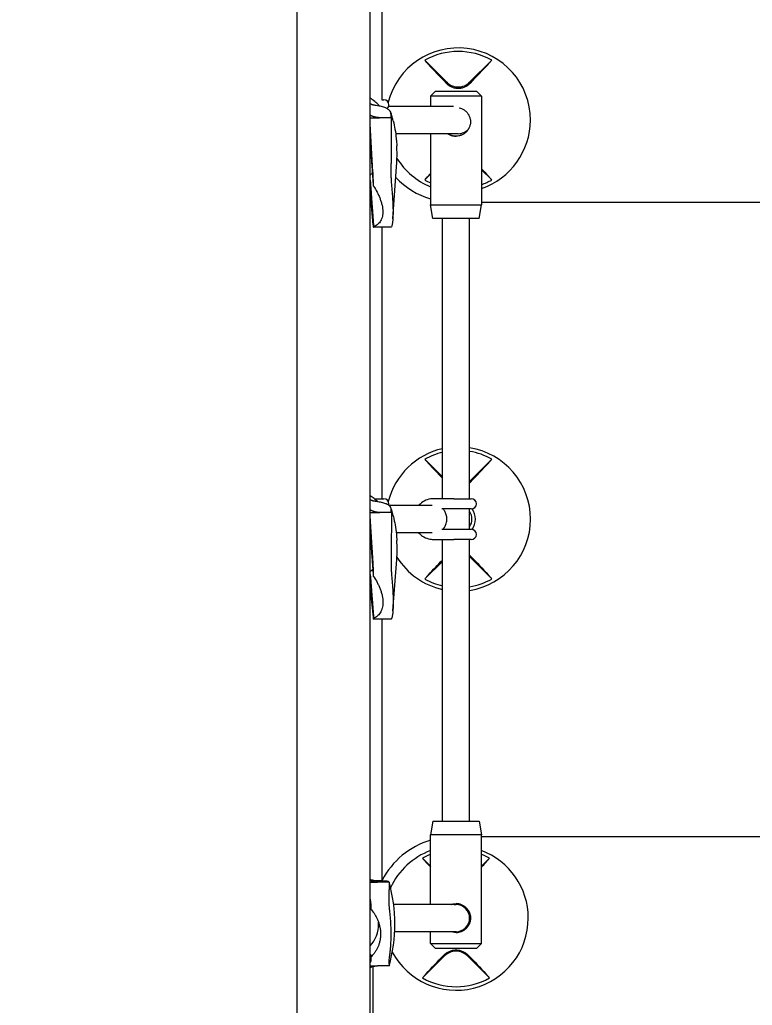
# Model space of a CAD drawing. Extents: x -6675 to 8473, y -8565 to 9458.
# Drawn here: x -915 to -484, y 1887 to 2468 of the extents above; entities that cross this region are included whole.
import ezdxf

# ---------------------------------------------------------------- set-up
doc = ezdxf.new("R2010")
doc.units = 0
doc.header["$LTSCALE"] = 5
doc.header["$PDMODE"] = 33
doc.header["$PDSIZE"] = 20
doc.layers.get('Defpoints').update_dxf_attribs({"linetype": 'CONTINUOUS'})
doc.layers.add('Lg_dim', color=7, linetype='CONTINUOUS')
doc.layers.add('Lg_prod', color=40, linetype='CONTINUOUS')
doc.styles.add('LG1', font='arial.ttf', dxfattribs={"height": 185})
doc.dimstyles.new('LG_DIM', dxfattribs={"dimtxt": 185, "dimasz": 120, "dimexe": 50, "dimexo": 1, "dimgap": 50, "dimtad": 0, "dimtih": 1, "dimtoh": 1, "dimdec": 0, "dimrnd": 10, "dimdsep": 46, "dimtxsty": 'LG1', "dimcen": 2.5, "dimclrt": 4, "dimadec": 4, "dimazin": 0, "dimtfac": 1, "dimtdec": 1, "dimtmove": 0, "dimatfit": 3, "dimfxl": 1, "dimtolj": 1, "dimtzin": 0, "dimarcsym": 0})

# ---------------------------------------------------------------- blocks, each defined once
blk = doc.blocks.new('*D5')
at = {"layer": 'Defpoints', "color": 0, "transparency": 16777216}
for p in [(3900, 7859.68), (-2500, -5459.68), (7695.79, -5459.68)]:
    blk.add_point(p, dxfattribs=at)
at = {"layer": 'Lg_dim', "color": 0, "lineweight": -2, "transparency": 16777216}
for p, q in [((3901, 7859.68), (7745.79, 7859.68)), ((7695.79, 7739.68), (7695.79, 3779.28)), ((7695.79, -5339.68), (7695.79, 3130.67)), ((-2499, -5459.68), (7745.79, -5459.68))]:
    blk.add_line(p, q, dxfattribs=at)
at = {"layer": 'Lg_dim', "color": 0, "transparency": 16777216}
for points in [[(7675.79, 7739.68), (7715.79, 7739.68), (7695.79, 7859.68)], [(7675.79, -5339.68), (7715.79, -5339.68), (7695.79, -5459.68)]]:
    blk.add_solid(points, dxfattribs=at)
at = {"layer": 'Lg_dim', "color": 4, "transparency": 16777216, "insert": (7695.79, 3454.98), "char_height": 185, "attachment_point": 5, "style": 'LG1'}
blk.add_mtext('\\A1;13320 mm\\P [43\'-8 13/16"]', dxfattribs=at)
blk = doc.blocks.new('*D6')
at = {"layer": 'Defpoints', "color": 0, "transparency": 16777216}
for p in [(3300, 5864.75), (-6041.13, -3464.75), (-3100, -3464.75)]:
    blk.add_point(p, dxfattribs=at)
at = {"layer": 'Lg_dim', "color": 0, "lineweight": -2, "transparency": 16777216}
for p, q in [((3299, 5864.75), (-6091.13, 5864.75)), ((-6041.13, 5744.75), (-6041.13, 2569.99)), ((-6041.13, -3344.75), (-6041.13, 1921.38)), ((-3101, -3464.75), (-6091.13, -3464.75))]:
    blk.add_line(p, q, dxfattribs=at)
at = {"layer": 'Lg_dim', "color": 0, "transparency": 16777216}
for points in [[(-6061.13, 5744.75), (-6021.13, 5744.75), (-6041.13, 5864.75)], [(-6061.13, -3344.75), (-6021.13, -3344.75), (-6041.13, -3464.75)]]:
    blk.add_solid(points, dxfattribs=at)
at = {"layer": 'Lg_dim', "color": 4, "transparency": 16777216, "insert": (-6041.13, 2245.68), "char_height": 185, "attachment_point": 5, "style": 'LG1'}
blk.add_mtext('\\A1;9330 mm\\P [30\'-7 9/16"]', dxfattribs=at)
blk = doc.blocks.new('*D7')
at = {"layer": 'Defpoints', "color": 0, "transparency": 16777216}
for p in [(5382.03, 8873.35), (-4227.53, -147.5), (5382.03, -564.99)]:
    blk.add_point(p, dxfattribs=at)
at = {"layer": 'Lg_dim', "color": 0, "lineweight": -2, "transparency": 16777216}
for p, q in [((-4227.53, -146.5), (-4227.53, 8923.35)), ((5382.03, -563.99), (5382.03, 8923.35)), ((-4107.53, 8873.35), (118.72, 8873.35)), ((5262.03, 8873.35), (1506.78, 8873.35))]:
    blk.add_line(p, q, dxfattribs=at)
at = {"layer": 'Lg_dim', "color": 0, "transparency": 16777216}
for points in [[(-4107.53, 8893.35), (-4107.53, 8853.35), (-4227.53, 8873.35)], [(5262.03, 8893.35), (5262.03, 8853.35), (5382.03, 8873.35)]]:
    blk.add_solid(points, dxfattribs=at)
at = {"layer": 'Lg_dim', "color": 4, "transparency": 16777216, "insert": (812.75, 8873.35), "char_height": 185, "attachment_point": 5, "style": 'LG1'}
blk.add_mtext('\\A1;9610 mm\\P [31\'-6 5/8"]', dxfattribs=at)

msp = doc.modelspace()

# ---------------------------------------------------------------- linework, layer by layer
at = {"layer": 'Lg_prod', "linetype": 'Continuous', "lineweight": 0}
for p, q in [((-752, 2097.82), (-752, 2739.29)), ((-709, 2097.82), (-709, 2739.29)), ((-702, 2426.84), (-702, 2514)), ((-663.92, 2430.78), (-676.92, 2443.78)), ((-637.49, 2443.78), (-650.49, 2430.78)), ((-702, 2420.5), (-702, 2426.84)), ((-670.5, 2425.5), (-673.5, 2422.5)), ((-658.53, 2422.5), (-673.5, 2422.5)), ((-673.5, 2422.5), (-673.5, 2416.5)), ((-670.5, 2425.5), (-658.53, 2425.5)), ((-658.53, 2425.5), (-646.5, 2425.5)), ((-643.5, 2422.5), (-658.53, 2422.5)), ((-646.5, 2425.5), (-643.5, 2422.5)), ((-643.5, 2422.5), (-643.5, 2358.5)), ((-702.24, 2420.5), (-701, 2420.5)), ((-659.98, 2416.5), (-698.17, 2416.5)), ((-709, 2409.92), (-703.52, 2409.92)), ((-696.64, 2409.92), (-703.52, 2409.92)), ((-707.38, 2377.78), (-709, 2406.32)), ((-658.28, 2400.5), (-694.01, 2400.5)), ((-694.01, 2400.5), (-694.01, 2400.5)), ((-673.5, 2400.5), (-673.5, 2358.5)), ((-657.21, 2400.5), (-658.28, 2400.5)), ((-693.6, 2396.52), (-693.37, 2393.26)), ((-695.71, 2350.27), (-693.37, 2383.74)), ((-673.5, 2376.64), (-676.92, 2373.22)), ((-637.49, 2373.22), (-643.5, 2379.23)), ((-709, 2364.81), (-707.38, 2346.87)), ((-673.5, 2358.5), (-658.53, 2358.5)), ((-672.09, 2350.5), (-673.5, 2358.5)), ((-658.53, 2358.5), (-643.5, 2358.5)), ((-644.91, 2350.5), (-643.5, 2358.5)), ((-156.5, 2360), (-643.5, 2360)), ((-696.64, 2345.5), (-707.14, 2345.5)), ((-702, 2185.5), (-702, 2345.5)), ((-658.53, 2350.5), (-672.09, 2350.5)), ((-666.5, 2185.5), (-666.5, 2350.5)), ((-644.91, 2350.5), (-658.53, 2350.5)), ((-650.5, 2185.5), (-650.5, 2350.5)), ((-666.5, 2198.44), (-676.84, 2208.78)), ((-637.41, 2208.78), (-650.41, 2195.78)), ((-706.62, 2185.5), (-701, 2185.5)), ((-659.8, 2185.5), (-671.67, 2185.5)), ((-659.8, 2185.5), (-649.5, 2185.5)), ((-709, 2177.38), (-703.44, 2177.38)), ((-696.56, 2177.38), (-703.44, 2177.38)), ((-672.57, 2181.5), (-697.89, 2181.5)), ((-659.8, 2179.5), (-666.93, 2179.5)), ((-649.5, 2179.5), (-659.8, 2179.5)), ((-650.5, 2167.5), (-650.5, 2179.5)), ((-707.3, 2147.48), (-709, 2175.31)), ((-672.57, 2165.5), (-693.72, 2165.5)), ((-693.72, 2165.5), (-693.72, 2165.5)), ((-666.93, 2167.5), (-659.8, 2167.5)), ((-659.8, 2167.5), (-649.5, 2167.5)), ((-693.57, 2163.81), (-693.34, 2160.89)), ((-671.67, 2161.5), (-659.8, 2161.5)), ((-666.5, 1995.5), (-666.5, 2161.5)), ((-649.5, 2161.5), (-659.8, 2161.5)), ((-650.5, 1995.5), (-650.5, 2161.5)), ((-695.67, 2119.54), (-693.34, 2149.79)), ((-666.5, 2148.56), (-676.84, 2138.22)), ((-637.41, 2138.22), (-650.41, 2151.22)), ((-709, 2132.08), (-707.3, 2115.67)), ((-696.62, 2114.64), (-707.1, 2114.64)), ((-702, 1960.33), (-702, 2114.64)), ((-752, 1817.1), (-752, 2097.82)), ((-709, 1817.1), (-709, 2097.82)), ((-672.09, 1995.5), (-673.5, 1987.5)), ((-672.09, 1995.5), (-658.47, 1995.5)), ((-658.47, 1995.5), (-644.91, 1995.5)), ((-644.91, 1995.5), (-643.5, 1987.5)), ((-658.47, 1987.5), (-673.5, 1987.5)), ((-673.5, 1946.5), (-673.5, 1987.5)), ((-643.5, 1987.5), (-658.47, 1987.5)), ((-643.5, 1923.5), (-643.5, 1987.5)), ((-643.5, 1986.5), (-156.5, 1986.5)), ((-673.5, 1969.06), (-678.22, 1973.78)), ((-638.78, 1973.78), (-643.5, 1969.06)), ((-709, 1959.66), (-704.81, 1959.66)), ((-697.93, 1959.66), (-704.81, 1959.66)), ((-708.67, 1948.23), (-709, 1950.28)), ((-659.58, 1946.5), (-695.23, 1946.5)), ((-659.58, 1946.5), (-658.5, 1946.5)), ((-703.2, 1932.5), (-703.2, 1932.5)), ((-696.88, 1930.5), (-696.88, 1930.5)), ((-659.58, 1930.5), (-694.61, 1930.5)), ((-673.5, 1923.5), (-673.5, 1930.5)), ((-658.5, 1930.5), (-659.58, 1930.5)), ((-673.5, 1923.5), (-658.47, 1923.5)), ((-670.5, 1920.5), (-673.5, 1923.5)), ((-658.47, 1923.5), (-643.5, 1923.5)), ((-646.5, 1920.5), (-643.5, 1923.5)), ((-665.22, 1916.22), (-678.22, 1903.22)), ((-658.47, 1920.5), (-670.5, 1920.5)), ((-646.5, 1920.5), (-658.47, 1920.5)), ((-638.78, 1903.22), (-651.78, 1916.22)), ((-709, 1912.26), (-708.67, 1912.67)), ((-709, 1910.37), (-704.81, 1910.37)), ((-707.5, 1910), (-707.5, 1738.07)), ((-697.93, 1910.37), (-704.81, 1910.37))]:
    msp.add_line(p, q, dxfattribs=at)
for centre, radius, start, end in [((-657.21, 2408.5), 42.51, 0, 165.70018), ((-657.21, 2408.5), 40.42, 60.80251, 119.19749), ((-657.21, 2437.5), 9.5, 225, 270), ((-657.21, 2437.5), 9.5, 270, 315), ((-701, 2417.5), 3, 0, 90), ((-701, 2417.5), 3, 310.87427, 0), ((-657.21, 2408.5), 8, 270, 319.02338), ((-657.21, 2408.5), 42.51, 288.806, 0), ((-657.21, 2408.5), 42.51, 212.01774, 247.46322), ((-659.5, 2408), 48, 224.0338, 253.04224), ((-657.21, 2408.5), 40.42, 240.80251, 246.22284), ((-657.21, 2408.5), 40.42, 289.8224, 299.19749), ((-657.13, 2173.5), 42.51, 102.73677, 165.83535), ((-657.13, 2173.5), 40.42, 103.41024, 119.19749), ((-657.13, 2173.5), 42.51, 0, 81.03276), ((-657.13, 2173.5), 40.42, 60.80251, 80.56293), ((-657.13, 2202.5), 9.5, 314.23078, 315), ((-701, 2182.5), 3, 0, 90), ((-649.5, 2182.5), 3, 0, 90), ((-701, 2182.5), 3, 343.83915, 0), ((-657.13, 2173.5), 8, 0, 34.07132), ((-649.5, 2182.5), 3, 270, 0), ((-657.13, 2173.5), 10.1, 0, 36.70774), ((-657.13, 2173.5), 8, 325.92868, 0), ((-657.13, 2173.5), 42.51, 278.96724, 0), ((-657.13, 2173.5), 10.1, 323.29226, 0), ((-649.5, 2164.5), 3, 0, 90), ((-649.5, 2164.5), 3, 270, 0), ((-657.13, 2173.5), 42.51, 211.81827, 257.26323), ((-657.13, 2144.5), 9.5, 45, 45.76922), ((-657.13, 2173.5), 40.42, 240.80251, 256.58976), ((-657.13, 2173.5), 40.42, 279.43707, 299.19749), ((-659.5, 1938.5), 48, 106.95776, 152.30284), ((-658.5, 1938.5), 42.51, 110.65994, 155.12278), ((-658.5, 1938.5), 40.42, 111.78613, 119.19749), ((-658.5, 1938.5), 42.51, 0, 69.34006), ((-658.5, 1938.5), 40.42, 60.80251, 68.21387), ((-658.5, 1938.5), 8, 0, 90), ((-658.5, 1938.5), 42.51, 208.043, 0), ((-658.5, 1938.5), 8, 270, 0), ((-658.5, 1938.5), 42.51, 204.45204, 204.45214), ((-658.5, 1909.5), 9.5, 90, 135), ((-658.5, 1909.5), 9.5, 45, 90), ((-658.5, 1938.5), 40.42, 240.80251, 299.19749)]:
    msp.add_arc(centre, radius, start, end, dxfattribs=at)
for centre, major_axis, ratio, start_param, end_param in [((-705.18, 2405.65), (9.71, 2.4), 0.488879, 6.283183, 6.283185), ((-784.04, 2388.5), (90.83, 0), 0.866025, 0, 0.060521), ((-784.04, 2388.5), (90.83, 0), 0.866025, 6.222664, 6.283185), ((-722.21, 2388.5), (19.4, 0), 0.866025, 5.460945, 5.565453), ((-705.1, 2172.68), (9.72, 2.34), 0.443893, 6.283184, 6.283185), ((-783.96, 2155.34), (90.83, 0), 0.891007, 0, 0.06859), ((-783.96, 2155.34), (90.83, 0), 0.891007, 6.214596, 6.283185), ((-722.13, 2155.34), (19.4, 0), 0.891007, 5.45544, 5.580883), ((-785.33, 1935.01), (90.83, 0), 0.996195, 0, 0.275829), ((-723.5, 1935.01), (19.4, 0), 0.996195, 5.556401, 6.283185), ((-723.5, 1935.01), (19.4, 0), 0.996195, 0, 0.055321), ((-785.33, 1935.01), (90.83, 0), 0.996195, 6.007357, 6.283185)]:
    msp.add_ellipse(centre, major_axis=major_axis, ratio=ratio, start_param=start_param, end_param=end_param, dxfattribs=at)
for points, knots in [([(-676.92, 2443.78), (-676.66, 2443.45), (-676.35, 2443.08), (-675.81, 2442.46), (-675.62, 2442.24), (-675.21, 2441.78), (-675, 2441.55), (-674.78, 2441.31)], [0.000000242, 0.000000242, 0.000000242, 0.000000242, 0.002114103, 0.002114103, 0.003171033, 0.003171033, 0.004227963, 0.004227963, 0.004227963, 0.004227963]), ([(-639.63, 2441.31), (-639.19, 2441.79), (-638.78, 2442.24), (-638.24, 2442.86), (-638.07, 2443.06), (-637.76, 2443.44), (-637.62, 2443.62), (-637.49, 2443.78)], [0.000000486, 0.000000486, 0.000000486, 0.000000486, 0.002114988, 0.002114988, 0.003172238, 0.003172238, 0.004229489, 0.004229489, 0.004229489, 0.004229489]), ([(-664.38, 2430.32), (-663.92, 2429.85), (-663.42, 2429.42), (-662.6, 2428.86), (-662.32, 2428.68), (-661.73, 2428.36), (-661.43, 2428.21), (-660.5, 2427.82), (-659.87, 2427.62), (-658.88, 2427.42), (-658.54, 2427.37), (-657.87, 2427.3), (-657.54, 2427.28), (-657.21, 2427.28)], [0.000143327, 0.000143327, 0.000143327, 0.000143327, 0.002148725, 0.002148725, 0.003151424, 0.003151424, 0.004154123, 0.004154123, 0.006159521, 0.006159521, 0.00716222, 0.00716222, 0.008164918, 0.008164918, 0.008164918, 0.008164918]), ([(-657.21, 2427.28), (-656.87, 2427.28), (-656.54, 2427.3), (-655.87, 2427.37), (-655.53, 2427.42), (-654.54, 2427.62), (-653.91, 2427.82), (-652.68, 2428.34), (-652.09, 2428.67), (-650.99, 2429.42), (-650.49, 2429.85), (-650.03, 2430.32)], [0.008164918, 0.008164918, 0.008164918, 0.008164918, 0.009167239, 0.009167239, 0.01016956, 0.01016956, 0.012174201, 0.012174201, 0.014178842, 0.014178842, 0.016183483, 0.016183483, 0.016183483, 0.016183483]), ([(-703.53, 2416.69), (-703.69, 2416.88), (-703.85, 2417.06), (-705.46, 2418.85), (-707.15, 2420.23), (-709, 2421.36)], [0.6304421, 0.6304421, 0.6304421, 0.6304421, 0.6642297, 0.6642297, 0.95528, 0.95528, 0.95528, 0.95528]), ([(-703.8, 2416.73), (-704.38, 2416.82), (-704.97, 2416.92), (-706.15, 2417.18), (-706.74, 2417.33), (-707.31, 2417.52)], [0, 0, 0, 0, 0.001800625, 0.001800625, 0.00360125, 0.00360125, 0.00360125, 0.00360125]), ([(-696.78, 2412.44), (-696.81, 2412.92), (-697, 2413.39), (-697.43, 2413.96), (-697.53, 2414.07), (-697.74, 2414.29), (-697.86, 2414.4), (-698.23, 2414.71), (-698.51, 2414.91), (-698.98, 2415.2), (-699.14, 2415.29), (-699.49, 2415.47), (-699.67, 2415.56), (-700.23, 2415.81), (-700.62, 2415.96), (-701.47, 2416.23), (-701.91, 2416.35), (-702.84, 2416.57), (-703.31, 2416.66), (-703.8, 2416.73)], [0, 0, 0, 0, 0.00305771, 0.00305771, 0.00382214, 0.00382214, 0.00458657, 0.00458657, 0.00611543, 0.00611543, 0.00687986, 0.00687986, 0.00764428, 0.00764428, 0.00917314, 0.00917314, 0.010702, 0.010702, 0.01223085, 0.01223085, 0.01223085, 0.01223085]), ([(-656.58, 2415.77), (-656.11, 2415.66), (-655.66, 2415.51), (-654.72, 2415.12), (-654.23, 2414.85), (-653.32, 2414.23), (-652.89, 2413.89), (-652.32, 2413.31), (-652.14, 2413.11), (-651.79, 2412.69), (-651.63, 2412.47), (-651.17, 2411.79), (-650.91, 2411.31), (-650.59, 2410.55), (-650.49, 2410.28), (-650.32, 2409.75), (-650.25, 2409.47), (-650.09, 2408.64), (-650.03, 2408.08), (-650.03, 2406.93), (-650.08, 2406.36), (-650.25, 2405.53), (-650.32, 2405.26), (-650.49, 2404.72), (-650.59, 2404.46), (-650.8, 2403.95), (-650.92, 2403.7), (-651.18, 2403.22), (-651.33, 2402.98), (-651.79, 2402.3), (-652.13, 2401.88), (-652.9, 2401.11), (-653.33, 2400.76), (-654.24, 2400.15), (-654.72, 2399.88), (-655.49, 2399.56), (-655.76, 2399.46), (-656.3, 2399.29), (-656.57, 2399.23), (-657.39, 2399.06), (-657.96, 2399), (-658.53, 2399)], [0.00197312, 0.00197312, 0.00197312, 0.00197312, 0.00339793, 0.00339793, 0.0050969, 0.0050969, 0.00679586, 0.00679586, 0.00764535, 0.00764535, 0.00849483, 0.00849483, 0.0101938, 0.0101938, 0.01104328, 0.01104328, 0.01189276, 0.01189276, 0.01359173, 0.01359173, 0.01529069, 0.01529069, 0.01614018, 0.01614018, 0.01698966, 0.01698966, 0.01783914, 0.01783914, 0.01868862, 0.01868862, 0.02038759, 0.02038759, 0.02208656, 0.02208656, 0.02378552, 0.02378552, 0.02463501, 0.02463501, 0.02548449, 0.02548449, 0.02718345, 0.02718345, 0.02718345, 0.02718345]), ([(-695.47, 2408.05), (-695.56, 2408.39), (-695.64, 2408.72), (-695.81, 2409.38), (-695.9, 2409.71), (-696.09, 2410.37), (-696.18, 2410.7), (-696.38, 2411.36), (-696.47, 2411.69), (-696.67, 2412.33), (-696.77, 2412.64), (-696.87, 2412.95)], [0.21130103, 0.21130103, 0.21130103, 0.21130103, 0.2238695, 0.2238695, 0.23643797, 0.23643797, 0.24900644, 0.24900644, 0.26157491, 0.26157491, 0.27348711, 0.27348711, 0.27348711, 0.27348711]), ([(-695.47, 2408.05), (-695.06, 2406.4), (-694.71, 2404.78), (-694.11, 2401.37), (-693.86, 2399.58), (-693.66, 2397.34), (-693.63, 2396.93), (-693.6, 2396.52)], [0, 0, 0, 0, 5.716002, 5.716002, 12.205695, 12.205695, 13.664041, 13.664041, 13.664041, 13.664041]), ([(-658.53, 2399), (-659.11, 2399), (-659.67, 2399.06), (-660.78, 2399.28), (-661.32, 2399.45), (-662.35, 2399.88), (-662.83, 2400.15), (-663.31, 2400.47), (-663.33, 2400.49), (-663.35, 2400.5)], [0.027183454, 0.027183454, 0.027183454, 0.027183454, 0.028878889, 0.028878889, 0.030574325, 0.030574325, 0.03226976, 0.03226976, 0.032348477, 0.032348477, 0.032348477, 0.032348477]), ([(-663.29, 2400.5), (-663.27, 2400.48), (-663.24, 2400.47), (-662.76, 2400.15), (-662.28, 2399.88), (-661.51, 2399.56), (-661.24, 2399.46), (-660.7, 2399.29), (-660.43, 2399.23), (-659.62, 2399.06), (-659.06, 2399), (-658.5, 2399)], [0.021996228, 0.021996228, 0.021996228, 0.021996228, 0.022086556, 0.022086556, 0.023785522, 0.023785522, 0.024635005, 0.024635005, 0.025484488, 0.025484488, 0.027150789, 0.027150789, 0.027150789, 0.027150789]), ([(-696.84, 2377.78), (-696.85, 2377.12), (-696.84, 2376.38), (-696.8, 2375.19), (-696.78, 2374.77), (-696.73, 2373.91), (-696.71, 2373.46), (-696.62, 2372.08), (-696.55, 2371.11), (-696.43, 2369.62), (-696.39, 2369.11), (-696.31, 2368.07), (-696.26, 2367.54), (-696.14, 2365.95), (-696.05, 2364.88), (-695.94, 2363.27), (-695.9, 2362.73), (-695.83, 2361.64), (-695.8, 2361.1), (-695.71, 2359.51), (-695.66, 2358.47), (-695.61, 2356.94), (-695.6, 2356.44), (-695.58, 2355.45), (-695.58, 2354.97), (-695.58, 2354.5)], [0.0000002, 0.0000002, 0.0000002, 0.0000002, 0.00322872, 0.00322872, 0.00484298, 0.00484298, 0.00645725, 0.00645725, 0.00968577, 0.00968577, 0.01130003, 0.01130003, 0.01291429, 0.01291429, 0.01614282, 0.01614282, 0.01775708, 0.01775708, 0.01937134, 0.01937134, 0.02259987, 0.02259987, 0.02421413, 0.02421413, 0.02582839, 0.02582839, 0.02582839, 0.02582839]), ([(-676.92, 2373.22), (-676.66, 2373.55), (-676.35, 2373.92), (-675.81, 2374.54), (-675.62, 2374.76), (-675.21, 2375.22), (-675, 2375.45), (-674.78, 2375.69)], [0.000000242, 0.000000242, 0.000000242, 0.000000242, 0.002114103, 0.002114103, 0.003171033, 0.003171033, 0.004227963, 0.004227963, 0.004227963, 0.004227963]), ([(-639.63, 2375.69), (-639.19, 2375.21), (-638.78, 2374.76), (-638.24, 2374.14), (-638.07, 2373.94), (-637.76, 2373.56), (-637.62, 2373.38), (-637.49, 2373.22)], [0.000000486, 0.000000486, 0.000000486, 0.000000486, 0.002114988, 0.002114988, 0.003172238, 0.003172238, 0.004229489, 0.004229489, 0.004229489, 0.004229489]), ([(-707.05, 2369.64), (-706.33, 2368.51), (-705.63, 2367.33), (-704.66, 2365.49), (-704.35, 2364.86), (-703.76, 2363.58), (-703.49, 2362.93), (-702.99, 2361.63), (-702.76, 2360.97), (-702.36, 2359.65), (-702.18, 2358.97), (-701.76, 2357), (-701.62, 2355.72), (-701.62, 2354.5)], [0.0006161, 0.0006161, 0.0006161, 0.0006161, 0.0048042, 0.0048042, 0.00689825, 0.00689825, 0.0089923, 0.0089923, 0.01108635, 0.01108635, 0.0131804, 0.0131804, 0.0173685, 0.0173685, 0.0173685, 0.0173685]), ([(-701.62, 2354.5), (-701.62, 2354.19), (-701.62, 2353.89), (-701.66, 2353.31), (-701.69, 2353.02), (-701.8, 2352.19), (-701.9, 2351.66), (-702.11, 2350.91), (-702.19, 2350.66), (-702.37, 2350.19), (-702.46, 2349.96), (-702.76, 2349.31), (-702.99, 2348.92), (-703.49, 2348.19), (-703.77, 2347.85), (-704.35, 2347.26), (-704.66, 2347), (-705.31, 2346.54), (-705.64, 2346.35), (-706.33, 2346.02), (-706.69, 2345.88), (-707.05, 2345.78)], [0.0173685, 0.0173685, 0.0173685, 0.0173685, 0.01841269, 0.01841269, 0.01945689, 0.01945689, 0.02154529, 0.02154529, 0.02258948, 0.02258948, 0.02363368, 0.02363368, 0.02572208, 0.02572208, 0.02781047, 0.02781047, 0.02989887, 0.02989887, 0.03198726, 0.03198726, 0.03407566, 0.03407566, 0.03407566, 0.03407566]), ([(-695.58, 2354.5), (-695.58, 2353.57), (-695.6, 2352.69), (-695.64, 2351.45), (-695.66, 2351.05), (-695.71, 2350.29), (-695.74, 2349.93), (-695.83, 2348.9), (-695.9, 2348.3), (-696.01, 2347.51), (-696.05, 2347.26), (-696.14, 2346.83), (-696.18, 2346.63), (-696.31, 2346.11), (-696.39, 2345.86), (-696.53, 2345.57), (-696.59, 2345.5), (-696.64, 2345.5)], [0.02582839, 0.02582839, 0.02582839, 0.02582839, 0.0290553, 0.0290553, 0.03066876, 0.03066876, 0.03228222, 0.03228222, 0.03550913, 0.03550913, 0.03712259, 0.03712259, 0.03873604, 0.03873604, 0.04196296, 0.04196296, 0.0446243, 0.0446243, 0.0446243, 0.0446243]), ([(-676.84, 2208.78), (-676.59, 2208.45), (-676.28, 2208.08), (-675.74, 2207.46), (-675.54, 2207.24), (-675.14, 2206.78), (-674.92, 2206.55), (-674.7, 2206.31)], [0.000000242, 0.000000242, 0.000000242, 0.000000242, 0.002114103, 0.002114103, 0.003171033, 0.003171033, 0.004227963, 0.004227963, 0.004227963, 0.004227963]), ([(-639.55, 2206.31), (-639.11, 2206.79), (-638.71, 2207.24), (-638.16, 2207.86), (-637.99, 2208.06), (-637.68, 2208.44), (-637.54, 2208.62), (-637.41, 2208.78)], [0.000000486, 0.000000486, 0.000000486, 0.000000486, 0.002114988, 0.002114988, 0.003172238, 0.003172238, 0.004229489, 0.004229489, 0.004229489, 0.004229489]), ([(-703.73, 2183.51), (-704.31, 2183.59), (-704.89, 2183.69), (-706.07, 2183.94), (-706.66, 2184.1), (-707.23, 2184.29)], [0, 0, 0, 0, 0.001800625, 0.001800625, 0.00360125, 0.00360125, 0.00360125, 0.00360125]), ([(-696.7, 2179.64), (-696.73, 2180.08), (-696.92, 2180.5), (-697.35, 2181.02), (-697.45, 2181.12), (-697.66, 2181.32), (-697.78, 2181.41), (-698.15, 2181.69), (-698.43, 2181.88), (-698.9, 2182.13), (-699.07, 2182.22), (-699.41, 2182.38), (-699.59, 2182.45), (-700.15, 2182.68), (-700.54, 2182.81), (-701.39, 2183.06), (-701.84, 2183.17), (-702.76, 2183.36), (-703.23, 2183.44), (-703.73, 2183.51)], [0, 0, 0, 0, 0.00305771, 0.00305771, 0.00382214, 0.00382214, 0.00458657, 0.00458657, 0.00611543, 0.00611543, 0.00687986, 0.00687986, 0.00764428, 0.00764428, 0.00917314, 0.00917314, 0.010702, 0.010702, 0.01223085, 0.01223085, 0.01223085, 0.01223085]), ([(-671.67, 2185.5), (-672.94, 2185.5), (-674.21, 2185.29), (-676.61, 2184.49), (-677.75, 2183.9), (-679.41, 2182.65), (-680.01, 2182.1), (-680.55, 2181.5)], [0, 0, 0, 0, 0.3185215, 0.3185215, 0.6373413, 0.6373413, 0.8397618, 0.8397618, 0.8397618, 0.8397618]), ([(-695.38, 2175.02), (-695.46, 2175.36), (-695.54, 2175.7), (-695.72, 2176.38), (-695.81, 2176.72), (-695.99, 2177.39), (-696.08, 2177.73), (-696.27, 2178.4), (-696.37, 2178.74), (-696.57, 2179.39), (-696.67, 2179.71), (-696.77, 2180.03)], [0.21130103, 0.21130103, 0.21130103, 0.21130103, 0.22386755, 0.22386755, 0.23643407, 0.23643407, 0.2490006, 0.2490006, 0.26156712, 0.26156712, 0.2736049, 0.2736049, 0.2736049, 0.2736049]), ([(-665.17, 2178.12), (-665.34, 2178.4), (-665.5, 2178.66), (-665.85, 2179.13), (-666.01, 2179.34), (-666.15, 2179.5)], [-5.171751, -5.171751, -5.171751, -5.171751, -3.906834, -3.906834, -2.445702, -2.445702, -2.445702, -2.445702]), ([(-665.17, 2168.88), (-665, 2169.16), (-664.84, 2169.48), (-664.53, 2170.18), (-664.38, 2170.57), (-664.15, 2171.38), (-664.05, 2171.8), (-663.93, 2172.66), (-663.9, 2173.08), (-663.9, 2173.92), (-663.93, 2174.34), (-664.05, 2175.2), (-664.15, 2175.62), (-664.38, 2176.43), (-664.53, 2176.82), (-664.84, 2177.52), (-665, 2177.84), (-665.17, 2178.12)], [16.95443, 16.95443, 16.95443, 16.95443, 18.178032, 18.178032, 19.423628, 19.423628, 20.669225, 20.669225, 21.914822, 21.914822, 23.160418, 23.160418, 24.406015, 24.406015, 25.651611, 25.651611, 26.875213, 26.875213, 26.875213, 26.875213]), ([(-695.38, 2175.02), (-694.97, 2173.34), (-694.63, 2171.69), (-694.03, 2168.21), (-693.79, 2166.39), (-693.6, 2164.3), (-693.58, 2164.06), (-693.57, 2163.82)], [0, 0, 0, 0, 5.677679, 5.677679, 12.102465, 12.102465, 12.934411, 12.934411, 12.934411, 12.934411]), ([(-680.55, 2165.5), (-679.86, 2164.73), (-679.07, 2164.04), (-677.15, 2162.77), (-675.97, 2162.24), (-673.75, 2161.64), (-672.71, 2161.5), (-671.67, 2161.5)], [2.3018309, 2.3018309, 2.3018309, 2.3018309, 2.5615845, 2.5615845, 2.8810123, 2.8810123, 3.1415927, 3.1415927, 3.1415927, 3.1415927]), ([(-666.15, 2167.5), (-665.99, 2167.69), (-665.78, 2167.95), (-665.43, 2168.46), (-665.3, 2168.66), (-665.17, 2168.88)], [-3.569152, -3.569152, -3.569152, -3.569152, -1.831176, -1.831176, -0.847671, -0.847671, -0.847671, -0.847671]), ([(-696.76, 2147.48), (-696.77, 2146.86), (-696.76, 2146.17), (-696.72, 2145.03), (-696.7, 2144.63), (-696.66, 2143.8), (-696.63, 2143.37), (-696.54, 2142.03), (-696.47, 2141.1), (-696.35, 2139.63), (-696.31, 2139.13), (-696.23, 2138.11), (-696.19, 2137.59), (-696.06, 2136.02), (-695.98, 2134.96), (-695.86, 2133.35), (-695.82, 2132.81), (-695.75, 2131.72), (-695.72, 2131.18), (-695.63, 2129.57), (-695.58, 2128.52), (-695.53, 2126.97), (-695.52, 2126.45), (-695.51, 2125.44), (-695.5, 2124.95), (-695.5, 2124.47)], [0.0000002, 0.0000002, 0.0000002, 0.0000002, 0.00322872, 0.00322872, 0.00484298, 0.00484298, 0.00645725, 0.00645725, 0.00968577, 0.00968577, 0.01130003, 0.01130003, 0.01291429, 0.01291429, 0.01614282, 0.01614282, 0.01775708, 0.01775708, 0.01937134, 0.01937134, 0.02259987, 0.02259987, 0.02421413, 0.02421413, 0.02582839, 0.02582839, 0.02582839, 0.02582839]), ([(-706.98, 2139.66), (-706.25, 2138.55), (-705.55, 2137.39), (-704.58, 2135.57), (-704.27, 2134.94), (-703.68, 2133.66), (-703.41, 2133.02), (-702.91, 2131.71), (-702.68, 2131.05), (-702.28, 2129.71), (-702.1, 2129.03), (-701.68, 2127.03), (-701.54, 2125.73), (-701.54, 2124.47)], [0.0006161, 0.0006161, 0.0006161, 0.0006161, 0.0048042, 0.0048042, 0.00689825, 0.00689825, 0.0089923, 0.0089923, 0.01108635, 0.01108635, 0.0131804, 0.0131804, 0.0173685, 0.0173685, 0.0173685, 0.0173685]), ([(-676.84, 2138.22), (-676.59, 2138.55), (-676.28, 2138.92), (-675.74, 2139.54), (-675.54, 2139.76), (-675.14, 2140.22), (-674.92, 2140.45), (-674.7, 2140.69)], [0.000000242, 0.000000242, 0.000000242, 0.000000242, 0.002114103, 0.002114103, 0.003171033, 0.003171033, 0.004227963, 0.004227963, 0.004227963, 0.004227963]), ([(-639.55, 2140.69), (-639.11, 2140.21), (-638.71, 2139.76), (-638.16, 2139.14), (-637.99, 2138.94), (-637.68, 2138.56), (-637.54, 2138.38), (-637.41, 2138.22)], [0.000000486, 0.000000486, 0.000000486, 0.000000486, 0.002114988, 0.002114988, 0.003172238, 0.003172238, 0.004229489, 0.004229489, 0.004229489, 0.004229489]), ([(-701.54, 2124.47), (-701.54, 2124.15), (-701.55, 2123.84), (-701.58, 2123.24), (-701.61, 2122.94), (-701.72, 2122.08), (-701.83, 2121.52), (-702.04, 2120.74), (-702.12, 2120.48), (-702.29, 2119.98), (-702.38, 2119.75), (-702.68, 2119.06), (-702.91, 2118.63), (-703.41, 2117.85), (-703.69, 2117.48), (-704.27, 2116.83), (-704.58, 2116.54), (-705.23, 2116.03), (-705.56, 2115.8), (-706.25, 2115.41), (-706.61, 2115.24), (-706.98, 2115.11)], [0.0173685, 0.0173685, 0.0173685, 0.0173685, 0.01841269, 0.01841269, 0.01945689, 0.01945689, 0.02154529, 0.02154529, 0.02258948, 0.02258948, 0.02363368, 0.02363368, 0.02572208, 0.02572208, 0.02781047, 0.02781047, 0.02989887, 0.02989887, 0.03198726, 0.03198726, 0.03407566, 0.03407566, 0.03407566, 0.03407566]), ([(-695.5, 2124.47), (-695.5, 2123.51), (-695.52, 2122.6), (-695.57, 2121.31), (-695.59, 2120.89), (-695.63, 2120.09), (-695.66, 2119.71), (-695.75, 2118.62), (-695.82, 2117.97), (-695.94, 2117.1), (-695.98, 2116.84), (-696.06, 2116.35), (-696.1, 2116.13), (-696.23, 2115.53), (-696.31, 2115.22), (-696.47, 2114.79), (-696.54, 2114.67), (-696.61, 2114.64), (-696.61, 2114.64), (-696.62, 2114.64)], [0.02582839, 0.02582839, 0.02582839, 0.02582839, 0.0290553, 0.0290553, 0.03066876, 0.03066876, 0.03228222, 0.03228222, 0.03550913, 0.03550913, 0.03712259, 0.03712259, 0.03873604, 0.03873604, 0.04196296, 0.04196296, 0.04518987, 0.04518987, 0.04556817, 0.04556817, 0.04556817, 0.04556817]), ([(-678.22, 1973.78), (-677.96, 1973.45), (-677.65, 1973.08), (-677.11, 1972.46), (-676.91, 1972.24), (-676.51, 1971.78), (-676.3, 1971.55), (-676.07, 1971.31)], [0.000000242, 0.000000242, 0.000000242, 0.000000242, 0.002114103, 0.002114103, 0.003171033, 0.003171033, 0.004227963, 0.004227963, 0.004227963, 0.004227963]), ([(-640.93, 1971.31), (-640.48, 1971.79), (-640.08, 1972.24), (-639.54, 1972.86), (-639.37, 1973.06), (-639.05, 1973.44), (-638.91, 1973.62), (-638.78, 1973.78)], [0.000000486, 0.000000486, 0.000000486, 0.000000486, 0.002114988, 0.002114988, 0.003172238, 0.003172238, 0.004229489, 0.004229489, 0.004229489, 0.004229489]), ([(-705.1, 1960.42), (-705.68, 1960.43), (-706.27, 1960.48), (-707.44, 1960.7), (-708.03, 1960.86), (-708.6, 1961.07)], [0, 0, 0, 0, 0.001800625, 0.001800625, 0.00360125, 0.00360125, 0.00360125, 0.00360125]), ([(-698.07, 1959.94), (-698.1, 1959.99), (-698.29, 1960.04), (-698.73, 1960.11), (-698.82, 1960.12), (-699.04, 1960.14), (-699.15, 1960.16), (-699.52, 1960.19), (-699.8, 1960.21), (-700.27, 1960.25), (-700.44, 1960.26), (-700.79, 1960.28), (-700.96, 1960.29), (-701.52, 1960.31), (-701.92, 1960.33), (-702.76, 1960.36), (-703.21, 1960.37), (-704.13, 1960.4), (-704.61, 1960.41), (-705.1, 1960.42)], [0, 0, 0, 0, 0.00305771, 0.00305771, 0.00382214, 0.00382214, 0.00458657, 0.00458657, 0.00611543, 0.00611543, 0.00687986, 0.00687986, 0.00764428, 0.00764428, 0.00917314, 0.00917314, 0.010702, 0.010702, 0.01223085, 0.01223085, 0.01223085, 0.01223085]), ([(-698.14, 1948.23), (-698.14, 1947.99), (-698.13, 1947.66), (-698.09, 1947.04), (-698.07, 1946.81), (-698.03, 1946.3), (-698, 1946.02), (-697.91, 1945.13), (-697.84, 1944.46), (-697.73, 1943.36), (-697.69, 1942.97), (-697.6, 1942.16), (-697.56, 1941.73), (-697.43, 1940.43), (-697.35, 1939.51), (-697.23, 1938.06), (-697.19, 1937.56), (-697.12, 1936.54), (-697.09, 1936.03), (-697, 1934.47), (-696.96, 1933.41), (-696.91, 1931.8), (-696.9, 1931.26), (-696.88, 1930.17), (-696.87, 1929.62), (-696.87, 1929.09)], [0.0000002, 0.0000002, 0.0000002, 0.0000002, 0.00322872, 0.00322872, 0.00484298, 0.00484298, 0.00645725, 0.00645725, 0.00968577, 0.00968577, 0.01130003, 0.01130003, 0.01291429, 0.01291429, 0.01614282, 0.01614282, 0.01775708, 0.01775708, 0.01937134, 0.01937134, 0.02259987, 0.02259987, 0.02421413, 0.02421413, 0.02582839, 0.02582839, 0.02582839, 0.02582839]), ([(-661.34, 1946.5), (-661.22, 1946.54), (-661.1, 1946.58), (-660.7, 1946.71), (-660.43, 1946.77), (-659.61, 1946.94), (-659.04, 1947), (-658.47, 1947)], [0.024248815, 0.024248815, 0.024248815, 0.024248815, 0.024635005, 0.024635005, 0.025484488, 0.025484488, 0.027183454, 0.027183454, 0.027183454, 0.027183454]), ([(-658.5, 1930), (-657.94, 1930), (-657.38, 1930.06), (-656.29, 1930.28), (-655.74, 1930.45), (-654.72, 1930.88), (-654.23, 1931.15), (-653.32, 1931.77), (-652.89, 1932.11), (-652.32, 1932.69), (-652.14, 1932.89), (-651.79, 1933.31), (-651.63, 1933.53), (-651.17, 1934.21), (-650.91, 1934.69), (-650.59, 1935.45), (-650.49, 1935.72), (-650.32, 1936.25), (-650.25, 1936.53), (-650.09, 1937.36), (-650.03, 1937.92), (-650.03, 1939.07), (-650.08, 1939.64), (-650.25, 1940.47), (-650.32, 1940.74), (-650.49, 1941.28), (-650.59, 1941.54), (-650.8, 1942.05), (-650.92, 1942.3), (-651.18, 1942.78), (-651.33, 1943.02), (-651.79, 1943.7), (-652.13, 1944.12), (-652.9, 1944.89), (-653.33, 1945.24), (-654.24, 1945.85), (-654.72, 1946.12), (-655.49, 1946.44), (-655.76, 1946.54), (-656.3, 1946.71), (-656.57, 1946.77), (-657.38, 1946.94), (-657.94, 1947), (-658.5, 1947)], [0.00003262, 0.00003262, 0.00003262, 0.00003262, 0.00169897, 0.00169897, 0.00339793, 0.00339793, 0.0050969, 0.0050969, 0.00679586, 0.00679586, 0.00764535, 0.00764535, 0.00849483, 0.00849483, 0.0101938, 0.0101938, 0.01104328, 0.01104328, 0.01189276, 0.01189276, 0.01359173, 0.01359173, 0.01529069, 0.01529069, 0.01614018, 0.01614018, 0.01698966, 0.01698966, 0.01783914, 0.01783914, 0.01868862, 0.01868862, 0.02038759, 0.02038759, 0.02208656, 0.02208656, 0.02378552, 0.02378552, 0.02463501, 0.02463501, 0.02548449, 0.02548449, 0.02715079, 0.02715079, 0.02715079, 0.02715079]), ([(-658.47, 1947), (-657.89, 1947), (-657.33, 1946.94), (-656.22, 1946.72), (-655.68, 1946.55), (-654.65, 1946.12), (-654.17, 1945.85), (-653.25, 1945.23), (-652.83, 1944.89), (-652.26, 1944.31), (-652.08, 1944.11), (-651.73, 1943.69), (-651.57, 1943.47), (-651.11, 1942.79), (-650.85, 1942.31), (-650.43, 1941.29), (-650.26, 1940.75), (-650.09, 1939.92), (-650.05, 1939.64), (-649.99, 1939.08), (-649.97, 1938.79), (-649.97, 1937.93), (-650.03, 1937.37), (-650.2, 1936.54), (-650.27, 1936.26), (-650.43, 1935.73), (-650.53, 1935.47), (-650.74, 1934.96), (-650.86, 1934.71), (-651.12, 1934.22), (-651.26, 1933.98), (-651.72, 1933.3), (-652.07, 1932.89), (-652.64, 1932.31), (-652.84, 1932.12), (-653.27, 1931.77), (-653.48, 1931.61), (-654.16, 1931.15), (-654.64, 1930.89), (-655.42, 1930.56), (-655.68, 1930.46), (-656.22, 1930.3), (-656.49, 1930.23), (-657.04, 1930.12), (-657.32, 1930.07), (-657.89, 1930.01), (-658.18, 1930), (-658.47, 1930)], [0.02718345, 0.02718345, 0.02718345, 0.02718345, 0.02887889, 0.02887889, 0.03057432, 0.03057432, 0.03226976, 0.03226976, 0.0339652, 0.0339652, 0.03481291, 0.03481291, 0.03566063, 0.03566063, 0.03735607, 0.03735607, 0.0390515, 0.0390515, 0.03989922, 0.03989922, 0.04074694, 0.04074694, 0.04244237, 0.04244237, 0.04329009, 0.04329009, 0.04413781, 0.04413781, 0.04498552, 0.04498552, 0.04583324, 0.04583324, 0.04752868, 0.04752868, 0.0483764, 0.0483764, 0.04922411, 0.04922411, 0.05091955, 0.05091955, 0.05176727, 0.05176727, 0.05261498, 0.05261498, 0.0534627, 0.0534627, 0.05431042, 0.05431042, 0.05431042, 0.05431042]), ([(-708.35, 1943.37), (-707.62, 1942.52), (-706.93, 1941.58), (-705.96, 1940.03), (-705.64, 1939.48), (-705.05, 1938.34), (-704.78, 1937.75), (-704.28, 1936.53), (-704.05, 1935.9), (-703.65, 1934.6), (-703.48, 1933.92), (-703.06, 1931.88), (-702.91, 1930.5), (-702.91, 1929.09)], [0.0006161, 0.0006161, 0.0006161, 0.0006161, 0.0048042, 0.0048042, 0.00689825, 0.00689825, 0.0089923, 0.0089923, 0.01108635, 0.01108635, 0.0131804, 0.0131804, 0.0173685, 0.0173685, 0.0173685, 0.0173685]), ([(-702.91, 1929.09), (-702.91, 1928.74), (-702.92, 1928.38), (-702.96, 1927.69), (-702.98, 1927.35), (-703.09, 1926.32), (-703.2, 1925.66), (-703.41, 1924.68), (-703.49, 1924.35), (-703.66, 1923.72), (-703.75, 1923.41), (-704.06, 1922.49), (-704.28, 1921.91), (-704.79, 1920.79), (-705.06, 1920.25), (-705.65, 1919.23), (-705.96, 1918.75), (-706.6, 1917.86), (-706.94, 1917.43), (-707.63, 1916.64), (-707.99, 1916.27), (-708.35, 1915.92)], [0.0173685, 0.0173685, 0.0173685, 0.0173685, 0.01841269, 0.01841269, 0.01945689, 0.01945689, 0.02154529, 0.02154529, 0.02258948, 0.02258948, 0.02363368, 0.02363368, 0.02572208, 0.02572208, 0.02781047, 0.02781047, 0.02989887, 0.02989887, 0.03198726, 0.03198726, 0.03407566, 0.03407566, 0.03407566, 0.03407566]), ([(-696.87, 1929.09), (-696.87, 1928.01), (-696.89, 1926.95), (-696.94, 1925.39), (-696.96, 1924.87), (-697.01, 1923.85), (-697.03, 1923.36), (-697.12, 1921.9), (-697.19, 1920.98), (-697.31, 1919.66), (-697.35, 1919.23), (-697.43, 1918.42), (-697.47, 1918.03), (-697.6, 1916.92), (-697.68, 1916.25), (-697.84, 1915.05), (-697.91, 1914.53), (-698, 1913.9), (-698.03, 1913.71), (-698.07, 1913.38), (-698.09, 1913.23), (-698.13, 1912.87), (-698.14, 1912.72), (-698.14, 1912.67)], [0.02582839, 0.02582839, 0.02582839, 0.02582839, 0.0290553, 0.0290553, 0.03066876, 0.03066876, 0.03228222, 0.03228222, 0.03550913, 0.03550913, 0.03712259, 0.03712259, 0.03873604, 0.03873604, 0.04196296, 0.04196296, 0.04518987, 0.04518987, 0.04680333, 0.04680333, 0.04841679, 0.04841679, 0.0516437, 0.0516437, 0.0516437, 0.0516437]), ([(-658.47, 1930), (-659.04, 1930), (-659.61, 1930.06), (-660.56, 1930.25), (-660.96, 1930.36), (-661.34, 1930.5)], [0, 0, 0, 0, 0.001698966, 0.001698966, 0.002929912, 0.002929912, 0.002929912, 0.002929912]), ([(-665.68, 1916.68), (-665.22, 1917.15), (-664.71, 1917.58), (-663.89, 1918.14), (-663.61, 1918.32), (-663.02, 1918.64), (-662.72, 1918.79), (-661.8, 1919.18), (-661.16, 1919.38), (-660.17, 1919.58), (-659.84, 1919.63), (-659.17, 1919.7), (-658.83, 1919.72), (-658.5, 1919.72)], [0.000143327, 0.000143327, 0.000143327, 0.000143327, 0.002148725, 0.002148725, 0.003151424, 0.003151424, 0.004154123, 0.004154123, 0.006159521, 0.006159521, 0.00716222, 0.00716222, 0.008164918, 0.008164918, 0.008164918, 0.008164918]), ([(-658.5, 1919.72), (-658.17, 1919.72), (-657.83, 1919.7), (-657.16, 1919.63), (-656.83, 1919.58), (-655.84, 1919.38), (-655.2, 1919.18), (-653.97, 1918.66), (-653.38, 1918.33), (-652.29, 1917.58), (-651.78, 1917.15), (-651.32, 1916.68)], [0.008164918, 0.008164918, 0.008164918, 0.008164918, 0.009167239, 0.009167239, 0.01016956, 0.01016956, 0.012174201, 0.012174201, 0.014178842, 0.014178842, 0.016183483, 0.016183483, 0.016183483, 0.016183483]), ([(-678.22, 1903.22), (-677.96, 1903.55), (-677.65, 1903.92), (-677.11, 1904.54), (-676.91, 1904.76), (-676.51, 1905.22), (-676.3, 1905.45), (-676.07, 1905.69)], [0.000000242, 0.000000242, 0.000000242, 0.000000242, 0.002114103, 0.002114103, 0.003171033, 0.003171033, 0.004227963, 0.004227963, 0.004227963, 0.004227963]), ([(-640.93, 1905.69), (-640.48, 1905.21), (-640.08, 1904.76), (-639.54, 1904.14), (-639.37, 1903.94), (-639.05, 1903.56), (-638.91, 1903.38), (-638.78, 1903.22)], [0.000000486, 0.000000486, 0.000000486, 0.000000486, 0.002114988, 0.002114988, 0.003172238, 0.003172238, 0.004229489, 0.004229489, 0.004229489, 0.004229489])]:
    msp.add_open_spline(points, degree=3, knots=knots, dxfattribs=at)
for points in [[(-674.78, 2441.31), (-671.48, 2437.74), (-668.01, 2434.08), (-664.38, 2430.32)], [(-650.03, 2430.32), (-646.4, 2434.08), (-642.93, 2437.74), (-639.63, 2441.31)], [(-696.64, 2409.92), (-696.69, 2410.76), (-696.73, 2411.6), (-696.78, 2412.44)], [(-674.78, 2375.69), (-674.36, 2376.15), (-673.93, 2376.61), (-673.5, 2377.07)], [(-643.5, 2379.83), (-642.19, 2378.44), (-640.9, 2377.06), (-639.63, 2375.69)], [(-674.7, 2206.31), (-672.07, 2203.47), (-669.34, 2200.57), (-666.5, 2197.61)], [(-649.95, 2195.32), (-646.32, 2199.08), (-642.85, 2202.74), (-639.55, 2206.31)], [(-650.5, 2194.8), (-650.31, 2194.96), (-650.13, 2195.14), (-649.95, 2195.32)], [(-704.59, 2183.64), (-705.9, 2185), (-707.39, 2186.19), (-709, 2187.19)], [(-696.56, 2177.38), (-696.61, 2178.14), (-696.65, 2178.89), (-696.7, 2179.64)], [(-674.7, 2140.69), (-672.07, 2143.53), (-669.34, 2146.43), (-666.5, 2149.39)], [(-650.5, 2152.2), (-650.31, 2152.04), (-650.13, 2151.86), (-649.95, 2151.68)], [(-649.95, 2151.68), (-646.32, 2147.92), (-642.85, 2144.26), (-639.55, 2140.69)], [(-676.07, 1971.31), (-675.23, 1970.4), (-674.37, 1969.47), (-673.5, 1968.55)], [(-643.5, 1968.55), (-642.63, 1969.47), (-641.77, 1970.4), (-640.93, 1971.31)], [(-697.93, 1959.66), (-697.98, 1959.75), (-698.03, 1959.84), (-698.07, 1959.94)], [(-676.07, 1905.69), (-672.77, 1909.26), (-669.3, 1912.92), (-665.68, 1916.68)], [(-651.32, 1916.68), (-647.7, 1912.92), (-644.23, 1909.26), (-640.93, 1905.69)]]:
    msp.add_open_spline(points, degree=3, dxfattribs=at)
for points, weights in [([(-709, 2418.23), (-708.46, 2417.94), (-707.89, 2417.71), (-707.31, 2417.52)], [0.977104821908, 0.981773097345, 0.989404823375, 1]), ([(-703.52, 2409.92), (-705.46, 2409.92), (-707.34, 2410.4), (-709, 2411.34)], [1, 0.951197714542, 0.929716160532, 0.935555337973]), ([(-696.64, 2409.92), (-696.62, 2399.2), (-696.69, 2388.48), (-696.84, 2377.78)], [1, 0.99951768639, 0.99951768639, 1]), ([(-707.05, 2369.64), (-707.69, 2378.92), (-708.34, 2388.39), (-709, 2397.99)], [1, 0.998684451757, 0.998561219607, 0.999630303549]), ([(-707.05, 2369.64), (-707.15, 2372.89), (-707.26, 2375.68), (-707.38, 2377.78)], [1, 0.973269229067, 0.973269229067, 1]), ([(-709, 2373.13), (-708.34, 2363.8), (-707.69, 2354.67), (-707.05, 2345.78)], [0.999630303549, 0.998561219607, 0.998684451757, 1]), ([(-707.38, 2346.87), (-707.26, 2345.55), (-707.15, 2345.17), (-707.05, 2345.78)], [1, 0.973269229067, 0.973269229067, 1]), ([(-709, 2185.06), (-708.44, 2184.75), (-707.84, 2184.49), (-707.23, 2184.29)], [0.976448283881, 0.981041823134, 0.988892395173, 1]), ([(-703.44, 2177.38), (-705.41, 2177.38), (-707.32, 2177.89), (-709, 2178.89)], [1, 0.950421124364, 0.929039407358, 0.93585484898]), ([(-696.56, 2177.38), (-696.54, 2167.4), (-696.61, 2157.43), (-696.76, 2147.48)], [1, 0.99951768639, 0.99951768639, 1]), ([(-706.98, 2139.66), (-707.64, 2148.44), (-708.31, 2157.4), (-709, 2166.5)], [1, 0.99863241238, 0.998553335876, 0.999762770486]), ([(-706.98, 2139.66), (-707.07, 2142.84), (-707.18, 2145.52), (-707.3, 2147.48)], [1, 0.973269229067, 0.973269229067, 1]), ([(-709, 2140.89), (-708.31, 2132.08), (-707.64, 2123.48), (-706.98, 2115.11)], [0.999762770486, 0.998553335876, 0.99863241238, 1]), ([(-709, 2131.79), (-708.99, 2131.8), (-708.98, 2131.8), (-708.97, 2131.81)], [0.935854796489, 0.935816894151, 0.935779863874, 0.935743705657]), ([(-707.3, 2115.67), (-707.18, 2114.52), (-707.07, 2114.33), (-706.98, 2115.11)], [1, 0.973269229067, 0.973269229067, 1]), ([(-709, 1961.23), (-708.87, 1961.17), (-708.74, 1961.12), (-708.6, 1961.07)], [0.993179669495, 0.995297331129, 0.997570774631, 1]), ([(-704.81, 1959.66), (-706.25, 1959.66), (-707.67, 1959.96), (-709, 1960.57)], [1, 0.963416741903, 0.942185900966, 0.936307477188]), ([(-697.93, 1959.66), (-697.92, 1955.84), (-697.98, 1952.03), (-698.14, 1948.23)], [1, 0.99951768639, 0.99951768639, 1]), ([(-708.35, 1943.37), (-708.56, 1943.98), (-708.78, 1944.6), (-709, 1945.21)], [1, 0.999553768953, 0.999244719996, 0.999072853129]), ([(-708.35, 1943.37), (-708.44, 1945.82), (-708.55, 1947.48), (-708.67, 1948.23)], [1, 0.973269229067, 0.973269229067, 1]), ([(-709, 1917.33), (-708.78, 1916.85), (-708.56, 1916.38), (-708.35, 1915.92)], [0.999072853129, 0.999244719996, 0.999553768953, 1]), ([(-708.67, 1912.67), (-708.55, 1912.82), (-708.44, 1913.94), (-708.35, 1915.92)], [1, 0.973269229067, 0.973269229067, 1]), ([(-709, 1909.45), (-707.67, 1910.07), (-706.25, 1910.37), (-704.81, 1910.37)], [0.936307406517, 0.942185819623, 0.963416684117, 1]), ([(-698.14, 1912.67), (-697.98, 1911.91), (-697.92, 1911.14), (-697.93, 1910.37)], [1, 0.99951768639, 0.99951768639, 1])]:
    msp.add_rational_spline(points, weights, degree=3, dxfattribs=at)

# ---------------------------------------------------------------- dimensions: what is measured, and where the dimension line sits
at = {"layer": 'Lg_dim'}
dim = msp.add_linear_dim(base=(5382.03, 8873.35), p1=(-4227.53, -147.5), p2=(5382.03, -564.99), dimstyle='LG_DIM', override={"dimpost": ' mm\\X'}, dxfattribs=at)
dim.commit()
dim.dimension.update_dxf_attribs({"geometry": '*D7', "text_midpoint": (812.75, 8873.35), "dimtype": 160})
for base, p1, p2, picture, middle in [((7695.79, -5459.68), (3900, 7859.68), (-2500, -5459.68), '*D5', (7695.79, 3454.98)), ((-6041.1293, -3464.7467), (3300, 5864.7467), (-3100, -3464.7467), '*D6', (-6041.1293, 2245.6832))]:
    dim = msp.add_linear_dim(base=base, p1=p1, p2=p2, angle=90, dimstyle='LG_DIM', override={"dimpost": ' mm\\X'}, dxfattribs=at)
    dim.commit()
    dim.dimension.update_dxf_attribs({"geometry": picture, "text_midpoint": middle, "dimtype": 160})

doc.saveas('drawing.dxf')
